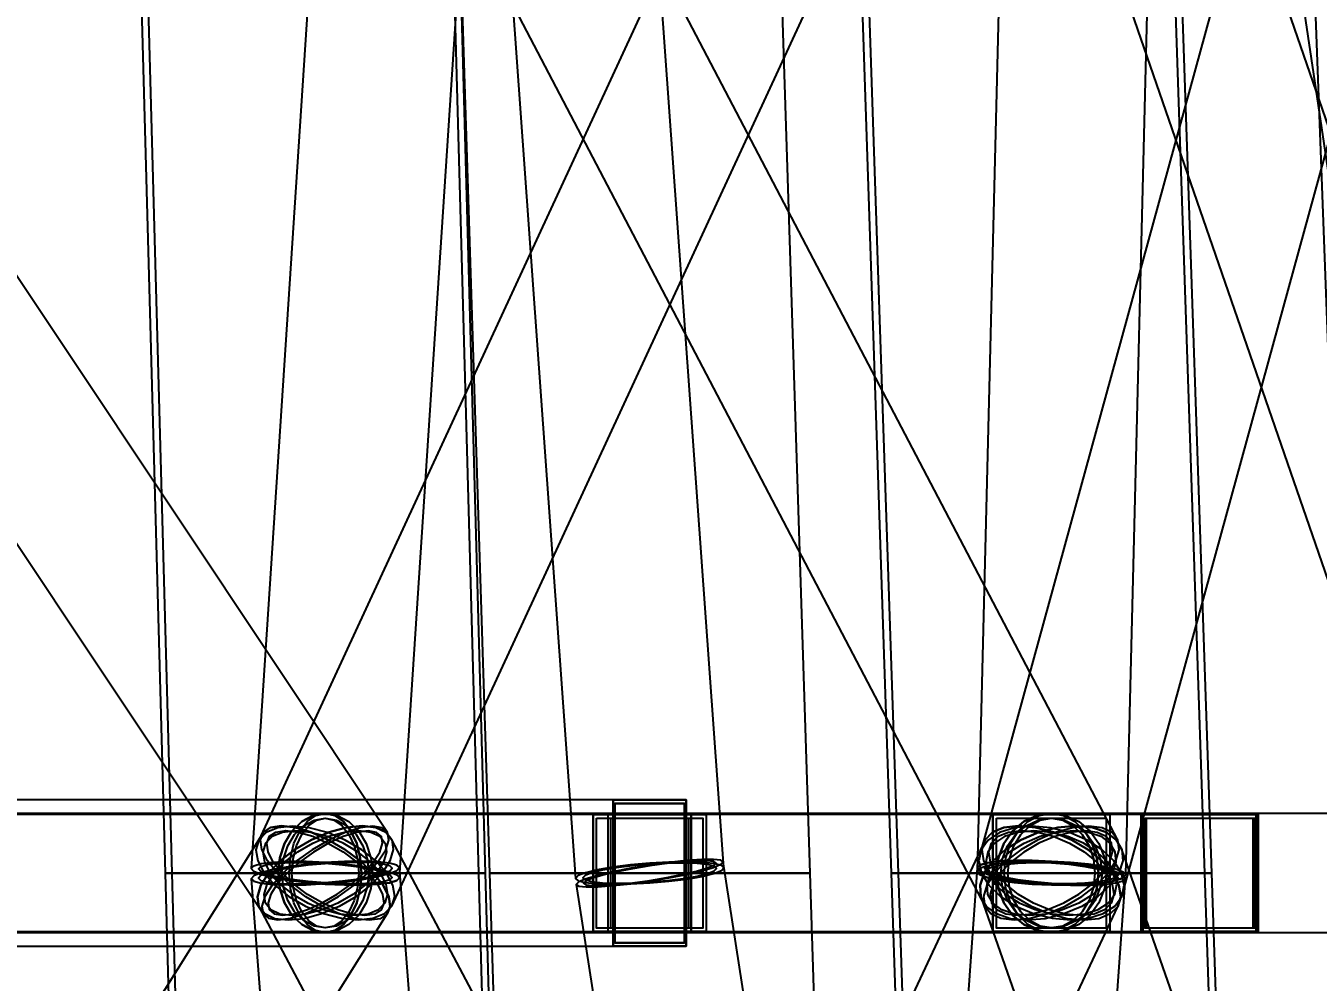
# Model space of a CAD drawing. Header units: millimetres. Extents: x -123812 to 252100, y -3000 to 639000.
# Drawn here: x 10015 to 14431, y 324627 to 327895 of the extents above; entities that cross this region are included whole.
import ezdxf

# ---------------------------------------------------------------- set-up
doc = ezdxf.new("R2010")
doc.units = ezdxf.units.MM
doc.layers.add('D-STR-DIM', color=7, linetype='Continuous', lineweight=13)
doc.layers.add('D-STR-STRC', color=7, linetype='Continuous', lineweight=25)
doc.styles.add('OpenSansCondensed-Light', font='OpenSansCondensed-Light.ttf')
doc.styles.add('TOWER_UNICODE', font='Arial Unicode.ttf')
doc.dimstyles.new('EZDXF', dxfattribs={"dimtxt": 0.25, "dimasz": 0.175, "dimexe": 0.375, "dimexo": 0.125, "dimgap": 0.1, "dimtad": 1, "dimlfac": 100, "dimzin": 12, "dimdsep": 46, "dimtxsty": 'OpenSansCondensed-Light', "dimblk": 'ARCHTICK', "dimcen": 2.5, "dimazin": 3, "dimtfac": 0.5, "dimtmove": 2, "dimatfit": 3})

# ---------------------------------------------------------------- blocks, each defined once
blk = doc.blocks.new('_ARCHTICK')
at = {"color": 0, "linetype": 'BYBLOCK', "const_width": 0.15}
blk.add_lwpolyline([(-0.5, -0.5), (0.5, 0.5)], dxfattribs=at)

msp = doc.modelspace()

# ---------------------------------------------------------------- linework, layer by layer
at = {"layer": 'D-STR-STRC'}
for points in [[(11102.4, 349962.9), (14827.9, 324962.9), (14836.5, 324957.6), (14861.6, 324955.2), (14901.5, 324955.8), (14953.5, 324959.5), (15014.1, 324965.9), (15079.2, 324974.6), (15144.2, 324985), (15204.8, 324996.5), (15256.8, 325008.2), (15296.8, 325019.4), (15321.9, 325029.2), (15330.4, 325037.1), (11604.9, 350037.1)], [(10097.9, 349982.1), (11893.8, 324982.1), (11902.4, 324974), (11927.7, 324967.7), (11968, 324963.6), (12020.5, 324961.9), (12081.6, 324962.9), (12147.2, 324966.4), (12212.7, 324972.2), (12273.8, 324979.8), (12326.3, 324988.9), (12366.6, 324998.7), (12391.9, 325008.6), (12400.5, 325017.9), (10604.6, 350017.9)], [(12424.2, 350016.3), (10785.3, 325016.3), (10793.9, 325006), (10819.2, 324995.4), (10859.5, 324985.1), (10912, 324975.8), (10973.1, 324968.1), (11038.7, 324962.6), (11104.3, 324959.7), (11165.5, 324959.5), (11218, 324962.1), (11258.2, 324967.2), (11283.6, 324974.6), (11292.2, 324983.7), (12931.1, 349983.7)], [(13886.2, 350006.1), (13265.7, 325006.1), (13274.3, 324995.5), (13299.7, 324985.2), (13340.1, 324975.9), (13392.7, 324968.2), (13453.9, 324962.7), (13519.6, 324959.7), (13585.3, 324959.5), (13646.6, 324962), (13699.2, 324967.2), (13739.5, 324974.5), (13764.9, 324983.6), (13773.5, 324993.9), (14394, 349993.9)], [(15320.2, 325080), (13592.3, 330080), (13573.2, 330113.1), (13538.9, 330138.5), (13491.9, 330154.5), (13435.3, 330160), (13373, 330154.5), (13309.2, 330138.5), (13248.2, 330113.1), (13194.3, 330080), (13151, 330041.4), (13121.4, 330000), (13107.5, 329958.6), (13110.2, 329920), (14838.1, 324920)], [(7495.6, 329861.5), (10825.9, 324861.5), (10844.7, 324845.5), (10876.7, 324840), (10919.7, 324845.5), (10970.8, 324861.5), (11026.6, 324886.9), (11083.2, 324920), (11136.7, 324958.6), (11183.6, 325000), (11220.6, 325041.4), (11245.2, 325080), (11255.7, 325113.1), (11251.5, 325138.5), (7921.1, 330138.5)], [(10674, 329886.9), (13292.4, 324886.9), (13312.3, 324861.5), (13346.4, 324845.5), (13392.2, 324840), (13446.7, 324845.5), (13506.2, 324861.5), (13566.7, 324886.9), (13623.9, 324920), (13674, 324958.6), (13713.6, 325000), (13739.9, 325041.4), (13751.3, 325080), (13746.8, 325113.1), (11128.5, 330113.1)], [(13124.1, 330113.1), (10811.6, 325113.1), (10801.8, 325080), (10808.1, 325041.4), (10830.1, 325000), (10866.3, 324958.6), (10914.3, 324920), (10970.8, 324886.9), (11031.9, 324861.5), (11093.4, 324845.5), (11151.2, 324840), (11201.4, 324845.5), (11240.5, 324861.5), (11265.8, 324886.9), (13578.3, 329886.9)], [(14651, 330080), (13279.2, 325080), (13271.5, 325041.4), (13280.6, 325000), (13306, 324958.6), (13346, 324920), (13397.8, 324886.9), (13457.9, 324861.5), (13522.2, 324845.5), (13586.4, 324840), (13646, 324845.5), (13696.9, 324861.5), (13735.8, 324886.9), (13760, 324920), (15131.7, 329920)], [(7805.6, 324796.8), (11038.7, 324796.8), (11070.7, 324803.7), (11100.6, 324824), (11126.2, 324856.3), (11145.9, 324898.4), (11158.2, 324947.4), (11162.4, 325000), (11158.2, 325052.6), (11145.9, 325101.6), (11126.2, 325143.7), (11100.6, 325176), (11070.7, 325196.3), (11038.7, 325203.2), (7805.6, 325203.2)], [(7805.6, 324796.8), (11038.7, 324796.8), (11070.7, 324803.7), (11100.6, 324824), (11126.2, 324856.3), (11145.9, 324898.4), (11158.2, 324947.4), (11162.4, 325000), (11158.2, 325052.6), (11145.9, 325101.6), (11126.2, 325143.7), (11100.6, 325176), (11070.7, 325196.3), (11038.7, 325203.2), (7805.6, 325203.2)], [(15079.2, 325203.2), (13519.6, 325203.2), (13471, 325196.3), (13425.8, 325176), (13386.9, 325143.7), (13357, 325101.6), (13338.3, 325052.6), (13331.9, 325000), (13338.3, 324947.4), (13357, 324898.4), (13386.9, 324856.3), (13425.8, 324824), (13471, 324803.7), (13519.6, 324796.8), (15079.2, 324796.8)], [(15079.2, 325203.2), (13519.6, 325203.2), (13471, 325196.3), (13425.8, 325176), (13386.9, 325143.7), (13357, 325101.6), (13338.3, 325052.6), (13331.9, 325000), (13338.3, 324947.4), (13357, 324898.4), (13386.9, 324856.3), (13425.8, 324824), (13471, 324803.7), (13519.6, 324796.8), (15079.2, 324796.8)], [(8114.6, 319860.4), (11250.5, 324860.4), (11260.7, 324886), (11255.7, 324919.4), (11235.9, 324958.3), (11202.6, 325000), (11158.2, 325041.7), (11105.7, 325080.6), (11048.6, 325114), (10990.8, 325139.6), (10936.3, 325155.7), (10888.8, 325161.2), (10851.4, 325155.7), (10826.9, 325139.6), (7691, 320139.6)], [(13914.8, 320114), (11265.5, 325114), (11245.5, 325139.6), (11211.3, 325155.7), (11165.4, 325161.2), (11110.9, 325155.7), (11051.4, 325139.6), (10991.1, 325114), (10934, 325080.6), (10884.1, 325041.7), (10844.7, 325000), (10818.5, 324958.3), (10807.3, 324919.4), (10811.9, 324886), (13461.2, 319886)], [(11402.9, 319886), (13746.3, 324886), (13756.3, 324919.4), (13750.1, 324958.3), (13728.2, 325000), (13692.1, 325041.7), (13644.2, 325080.6), (13587.8, 325114), (13526.8, 325139.6), (13465.4, 325155.7), (13407.6, 325161.2), (13357.4, 325155.7), (13318.3, 325139.6), (13292.9, 325114), (10949.5, 320114)], [(15507.8, 320080.6), (13760.4, 325080.6), (13741.2, 325114), (13706.9, 325139.6), (13659.8, 325155.7), (13603.2, 325161.2), (13540.8, 325155.7), (13477.1, 325139.6), (13416.2, 325114), (13362.3, 325080.6), (13319.2, 325041.7), (13289.8, 325000), (13276, 324958.3), (13278.8, 324919.4), (15026.2, 319919.4)], [(13216.7, 300019.1), (11292, 325019.1), (11283.4, 325027.7), (11258.1, 325034.4), (11217.8, 325038.8), (11165.4, 325040.5), (11104.3, 325039.5), (11038.7, 325035.8), (10973.2, 325029.6), (10912.1, 325021.4), (10859.6, 325011.8), (10819.4, 325001.3), (10794.1, 324990.8), (10785.5, 324980.9), (12710.2, 299980.9)], [(11992.7, 299982.4), (13773, 324982.4), (13764.4, 324993.2), (13739, 325004.4), (13698.8, 325015.4), (13646.3, 325025.3), (13585.2, 325033.4), (13519.6, 325039.3), (13454, 325042.6), (13392.9, 325042.9), (13340.5, 325040.3), (13300.2, 325034.9), (13274.9, 325027.2), (13266.2, 325017.6), (11486, 300017.6)], [(16275.1, 300038.5), (12398.2, 325038.5), (12389.6, 325044.2), (12364.6, 325047), (12324.7, 325046.6), (12272.7, 325042.9), (12212.1, 325036.4), (12147.2, 325027.4), (12082.2, 325016.5), (12021.6, 325004.5), (11969.6, 324992.1), (11929.8, 324980.4), (11904.7, 324969.9), (11896.1, 324961.5), (15773.1, 299961.5)]]:
    msp.add_lwpolyline(points, dxfattribs=at)
for points in [[(10354.7, 330000), (10491, 325000), (11586.4, 325000), (11447.8, 330000)], [(10377.5, 330000), (10514.6, 325000), (11562.9, 325000), (11424.9, 330000)], [(11441.9, 330000), (11599.5, 325000), (12694.8, 325000), (12535, 330000)], [(12804.7, 330000), (12971.9, 325000), (14067.3, 325000), (13897.8, 330000)], [(12827.5, 330000), (12995.5, 325000), (14043.8, 325000), (13874.9, 330000)], [(14344.8, 330000), (14531.5, 325000), (15626.9, 325000), (15437.9, 330000)], [(5244.4, 324750), (12272.2, 324750), (12272.2, 325250), (5244.4, 325250)], [(5244.4, 324750), (12272.2, 324750), (12272.2, 325250), (5244.4, 325250)], [(12272.2, 325250), (12022.2, 325250), (12022.2, 324750), (12272.2, 324750)], [(12022.2, 325250), (12272.2, 325250), (12272.2, 324750), (12022.2, 324750)], [(12266.2, 325238), (12028.2, 325238), (12028.2, 324762), (12266.2, 324762)], [(12028.2, 325238), (12266.2, 325238), (12266.2, 324762), (12028.2, 324762)], [(6871.7, 324800), (12288.6, 324800), (12288.6, 325200), (6871.7, 325200)], [(6871.7, 324800), (12288.6, 324800), (12288.6, 325200), (6871.7, 325200)], [(10877.5, 325000), (10883, 324947.4), (10899.1, 324898.4), (10924.7, 324856.3), (10958.1, 324824), (10997, 324803.7), (11038.7, 324796.8), (13519.6, 324796.8), (13561.3, 324803.7), (13600.2, 324824), (13633.6, 324856.3), (13659.2, 324898.4), (13675.3, 324947.4), (13680.8, 325000), (13675.3, 325052.6), (13659.2, 325101.6), (13633.6, 325143.7), (13600.2, 325176), (13561.3, 325196.3), (13519.6, 325203.2), (11038.7, 325203.2), (10997, 325196.3), (10958.1, 325176), (10924.7, 325143.7), (10899.1, 325101.6), (10883, 325052.6)], [(11199.9, 325000), (11194.4, 324947.4), (11178.3, 324898.4), (11152.7, 324856.3), (11119.3, 324824), (11080.4, 324803.7), (11038.7, 324796.8), (10997, 324803.7), (10958.1, 324824), (10924.7, 324856.3), (10899.1, 324898.4), (10883, 324947.4), (10877.5, 325000), (10883, 325052.6), (10899.1, 325101.6), (10924.7, 325143.7), (10958.1, 325176), (10997, 325196.3), (11038.7, 325203.2), (11080.4, 325196.3), (11119.3, 325176), (11152.7, 325143.7), (11178.3, 325101.6), (11194.4, 325052.6)], [(10877.5, 325000), (10883, 324947.4), (10899.1, 324898.4), (10924.7, 324856.3), (10958.1, 324824), (10997, 324803.7), (11038.7, 324796.8), (13519.6, 324796.8), (13561.3, 324803.7), (13600.2, 324824), (13633.6, 324856.3), (13659.2, 324898.4), (13675.3, 324947.4), (13680.8, 325000), (13675.3, 325052.6), (13659.2, 325101.6), (13633.6, 325143.7), (13600.2, 325176), (13561.3, 325196.3), (13519.6, 325203.2), (11038.7, 325203.2), (10997, 325196.3), (10958.1, 325176), (10924.7, 325143.7), (10899.1, 325101.6), (10883, 325052.6)], [(11199.9, 325000), (11194.4, 324947.4), (11178.3, 324898.4), (11152.7, 324856.3), (11119.3, 324824), (11080.4, 324803.7), (11038.7, 324796.8), (10997, 324803.7), (10958.1, 324824), (10924.7, 324856.3), (10899.1, 324898.4), (10883, 324947.4), (10877.5, 325000), (10883, 325052.6), (10899.1, 325101.6), (10924.7, 325143.7), (10958.1, 325176), (10997, 325196.3), (11038.7, 325203.2), (11080.4, 325196.3), (11119.3, 325176), (11152.7, 325143.7), (11178.3, 325101.6), (11194.4, 325052.6)], [(11187.2, 325000), (11182.2, 324951.5), (11167.3, 324906.4), (11143.7, 324867.6), (11113, 324837.9), (11077.2, 324819.2), (11038.7, 324812.8), (11000.3, 324819.2), (10964.5, 324837.9), (10933.7, 324867.6), (10910.1, 324906.4), (10895.3, 324951.5), (10890.2, 325000), (10895.3, 325048.5), (10910.1, 325093.6), (10933.7, 325132.4), (10964.5, 325162.1), (11000.3, 325180.8), (11038.7, 325187.2), (11077.2, 325180.8), (11113, 325162.1), (11143.7, 325132.4), (11167.3, 325093.6), (11182.2, 325048.5)], [(11187.2, 325000), (11182.2, 324951.5), (11167.3, 324906.4), (11143.7, 324867.6), (11113, 324837.9), (11077.2, 324819.2), (11038.7, 324812.8), (11000.3, 324819.2), (10964.5, 324837.9), (10933.7, 324867.6), (10910.1, 324906.4), (10895.3, 324951.5), (10890.2, 325000), (10895.3, 325048.5), (10910.1, 325093.6), (10933.7, 325132.4), (10964.5, 325162.1), (11000.3, 325180.8), (11038.7, 325187.2), (11077.2, 325180.8), (11113, 325162.1), (11143.7, 325132.4), (11167.3, 325093.6), (11182.2, 325048.5)], [(11162.4, 325000), (11158.2, 324947.4), (11145.9, 324898.4), (11126.2, 324856.3), (11100.6, 324824), (11070.7, 324803.7), (11038.7, 324796.8), (11006.7, 324803.7), (10976.9, 324824), (10951.3, 324856.3), (10931.6, 324898.4), (10919.2, 324947.4), (10915, 325000), (10919.2, 325052.6), (10931.6, 325101.6), (10951.3, 325143.7), (10976.9, 325176), (11006.7, 325196.3), (11038.7, 325203.2), (11070.7, 325196.3), (11100.6, 325176), (11126.2, 325143.7), (11145.9, 325101.6), (11158.2, 325052.6)], [(11162.4, 325000), (11158.2, 324947.4), (11145.9, 324898.4), (11126.2, 324856.3), (11100.6, 324824), (11070.7, 324803.7), (11038.7, 324796.8), (11006.7, 324803.7), (10976.9, 324824), (10951.3, 324856.3), (10931.6, 324898.4), (10919.2, 324947.4), (10915, 325000), (10919.2, 325052.6), (10931.6, 325101.6), (10951.3, 325143.7), (10976.9, 325176), (11006.7, 325196.3), (11038.7, 325203.2), (11070.7, 325196.3), (11100.6, 325176), (11126.2, 325143.7), (11145.9, 325101.6), (11158.2, 325052.6)], [(11152.7, 325000), (11148.8, 324951.5), (11137.4, 324906.4), (11119.3, 324867.6), (11095.7, 324837.9), (11068.2, 324819.2), (11038.7, 324812.8), (11009.2, 324819.2), (10981.7, 324837.9), (10958.1, 324867.6), (10940, 324906.4), (10928.6, 324951.5), (10924.8, 325000), (10928.6, 325048.5), (10940, 325093.6), (10958.1, 325132.4), (10981.7, 325162.1), (11009.2, 325180.8), (11038.7, 325187.2), (11068.2, 325180.8), (11095.7, 325162.1), (11119.3, 325132.4), (11137.4, 325093.6), (11148.8, 325048.5)], [(11152.7, 325000), (11148.8, 324951.5), (11137.4, 324906.4), (11119.3, 324867.6), (11095.7, 324837.9), (11068.2, 324819.2), (11038.7, 324812.8), (11009.2, 324819.2), (10981.7, 324837.9), (10958.1, 324867.6), (10940, 324906.4), (10928.6, 324951.5), (10924.8, 325000), (10928.6, 325048.5), (10940, 325093.6), (10958.1, 325132.4), (10981.7, 325162.1), (11009.2, 325180.8), (11038.7, 325187.2), (11068.2, 325180.8), (11095.7, 325162.1), (11119.3, 325132.4), (11137.4, 325093.6), (11148.8, 325048.5)], [(11954, 324800), (14219.5, 324800), (14219.5, 325200), (11954, 325200)], [(11954, 325200), (12340.3, 325200), (12340.3, 324800), (11954, 324800)], [(11954, 324800), (14219.5, 324800), (14219.5, 325200), (11954, 325200)], [(11954, 325200), (12340.3, 325200), (12340.3, 324800), (11954, 324800)], [(11965.6, 325188), (12328.7, 325188), (12328.7, 324812), (11965.6, 324812)], [(11965.6, 325188), (12328.7, 325188), (12328.7, 324812), (11965.6, 324812)], [(12005.7, 325200), (12288.6, 325200), (12288.6, 324800), (12005.7, 324800)], [(12005.7, 325200), (12288.6, 325200), (12288.6, 324800), (12005.7, 324800)], [(12014.2, 325188), (12280.1, 325188), (12280.1, 324812), (12014.2, 324812)], [(12014.2, 325188), (12280.1, 325188), (12280.1, 324812), (12014.2, 324812)], [(13320, 324800), (14225.9, 324800), (14225.9, 325200), (13320, 325200)], [(13320, 325200), (13719.2, 325200), (13719.2, 324800), (13320, 324800)], [(13707.4, 325000), (13701, 324947.4), (13682.2, 324898.4), (13652.4, 324856.3), (13613.5, 324824), (13568.2, 324803.7), (13519.6, 324796.8), (13471, 324803.7), (13425.8, 324824), (13386.9, 324856.3), (13357, 324898.4), (13338.3, 324947.4), (13331.9, 325000), (13338.3, 325052.6), (13357, 325101.6), (13386.9, 325143.7), (13425.8, 325176), (13471, 325196.3), (13519.6, 325203.2), (13568.2, 325196.3), (13613.5, 325176), (13652.4, 325143.7), (13682.2, 325101.6), (13701, 325052.6)], [(13707.4, 325000), (13701, 324947.4), (13682.2, 324898.4), (13652.4, 324856.3), (13613.5, 324824), (13568.2, 324803.7), (13519.6, 324796.8), (13471, 324803.7), (13425.8, 324824), (13386.9, 324856.3), (13357, 324898.4), (13338.3, 324947.4), (13331.9, 325000), (13338.3, 325052.6), (13357, 325101.6), (13386.9, 325143.7), (13425.8, 325176), (13471, 325196.3), (13519.6, 325203.2), (13568.2, 325196.3), (13613.5, 325176), (13652.4, 325143.7), (13682.2, 325101.6), (13701, 325052.6)], [(13332, 325188), (13707.2, 325188), (13707.2, 324812), (13332, 324812)], [(13692.6, 325000), (13686.7, 324951.5), (13669.4, 324906.4), (13641.9, 324867.6), (13606.1, 324837.9), (13564.4, 324819.2), (13519.6, 324812.8), (13474.9, 324819.2), (13433.1, 324837.9), (13397.3, 324867.6), (13369.8, 324906.4), (13352.6, 324951.5), (13346.7, 325000), (13352.6, 325048.5), (13369.8, 325093.6), (13397.3, 325132.4), (13433.1, 325162.1), (13474.9, 325180.8), (13519.6, 325187.2), (13564.4, 325180.8), (13606.1, 325162.1), (13641.9, 325132.4), (13669.4, 325093.6), (13686.7, 325048.5)], [(13692.6, 325000), (13686.7, 324951.5), (13669.4, 324906.4), (13641.9, 324867.6), (13606.1, 324837.9), (13564.4, 324819.2), (13519.6, 324812.8), (13474.9, 324819.2), (13433.1, 324837.9), (13397.3, 324867.6), (13369.8, 324906.4), (13352.6, 324951.5), (13346.7, 325000), (13352.6, 325048.5), (13369.8, 325093.6), (13397.3, 325132.4), (13433.1, 325162.1), (13474.9, 325180.8), (13519.6, 325187.2), (13564.4, 325180.8), (13606.1, 325162.1), (13641.9, 325132.4), (13669.4, 325093.6), (13686.7, 325048.5)], [(13680.8, 325000), (13675.3, 324947.4), (13659.2, 324898.4), (13633.6, 324856.3), (13600.2, 324824), (13561.3, 324803.7), (13519.6, 324796.8), (13477.9, 324803.7), (13439, 324824), (13405.6, 324856.3), (13380, 324898.4), (13363.9, 324947.4), (13358.4, 325000), (13363.9, 325052.6), (13380, 325101.6), (13405.6, 325143.7), (13439, 325176), (13477.9, 325196.3), (13519.6, 325203.2), (13561.3, 325196.3), (13600.2, 325176), (13633.6, 325143.7), (13659.2, 325101.6), (13675.3, 325052.6)], [(13680.8, 325000), (13675.3, 324947.4), (13659.2, 324898.4), (13633.6, 324856.3), (13600.2, 324824), (13561.3, 324803.7), (13519.6, 324796.8), (13477.9, 324803.7), (13439, 324824), (13405.6, 324856.3), (13380, 324898.4), (13363.9, 324947.4), (13358.4, 325000), (13363.9, 325052.6), (13380, 325101.6), (13405.6, 325143.7), (13439, 325176), (13477.9, 325196.3), (13519.6, 325203.2), (13561.3, 325196.3), (13600.2, 325176), (13633.6, 325143.7), (13659.2, 325101.6), (13675.3, 325052.6)], [(13668.1, 325000), (13663.1, 324951.5), (13648.2, 324906.4), (13624.6, 324867.6), (13593.9, 324837.9), (13558.1, 324819.2), (13519.6, 324812.8), (13481.2, 324819.2), (13445.4, 324837.9), (13414.6, 324867.6), (13391, 324906.4), (13376.2, 324951.5), (13371.1, 325000), (13376.2, 325048.5), (13391, 325093.6), (13414.6, 325132.4), (13445.4, 325162.1), (13481.2, 325180.8), (13519.6, 325187.2), (13558.1, 325180.8), (13593.9, 325162.1), (13624.6, 325132.4), (13648.2, 325093.6), (13663.1, 325048.5)], [(13668.1, 325000), (13663.1, 324951.5), (13648.2, 324906.4), (13624.6, 324867.6), (13593.9, 324837.9), (13558.1, 324819.2), (13519.6, 324812.8), (13481.2, 324819.2), (13445.4, 324837.9), (13414.6, 324867.6), (13391, 324906.4), (13376.2, 324951.5), (13371.1, 325000), (13376.2, 325048.5), (13391, 325093.6), (13414.6, 325132.4), (13445.4, 325162.1), (13481.2, 325180.8), (13519.6, 325187.2), (13558.1, 325180.8), (13593.9, 325162.1), (13624.6, 325132.4), (13648.2, 325093.6), (13663.1, 325048.5)], [(13826.7, 325200), (14225.9, 325200), (14225.9, 324800), (13826.7, 324800)], [(13833.1, 325200), (14219.5, 325200), (14219.5, 324800), (13833.1, 324800)], [(13833.1, 325200), (14219.5, 325200), (14219.5, 324800), (13833.1, 324800)], [(13838.7, 325188), (14213.9, 325188), (14213.9, 324812), (13838.7, 324812)], [(13844.7, 325188), (14207.9, 325188), (14207.9, 324812), (13844.7, 324812)], [(13844.7, 325188), (14207.9, 325188), (14207.9, 324812), (13844.7, 324812)], [(10830.1, 325000), (10866.3, 324958.6), (10914.3, 324920), (10970.8, 324886.9), (11031.9, 324861.5), (11093.4, 324845.5), (11151.2, 324840), (11201.4, 324845.5), (11240.5, 324861.5), (11265.8, 324886.9), (11275.7, 324920), (11269.4, 324958.6), (11247.4, 325000), (11211.1, 325041.4), (11163.1, 325080), (11106.7, 325113.1), (11045.6, 325138.5), (10984, 325154.5), (10926.2, 325160), (10876, 325154.5), (10837, 325138.5), (10811.6, 325113.1), (10801.8, 325080), (10808.1, 325041.4)], [(11232.8, 325000), (11193.4, 324958.3), (11143.4, 324919.4), (11086.3, 324886), (11026, 324860.4), (10966.6, 324844.3), (10912, 324838.8), (10866.1, 324844.3), (10832, 324860.4), (10811.9, 324886), (10807.3, 324919.4), (10818.5, 324958.3), (10844.7, 325000), (10884.1, 325041.7), (10934, 325080.6), (10991.1, 325114), (11051.4, 325139.6), (11110.9, 325155.7), (11165.4, 325161.2), (11211.3, 325155.7), (11245.5, 325139.6), (11265.5, 325114), (11270.1, 325080.6), (11258.9, 325041.7)], [(11202.6, 325000), (11235.9, 324958.3), (11255.7, 324919.4), (11260.7, 324886), (11250.5, 324860.4), (11226, 324844.3), (11188.7, 324838.8), (11141.1, 324844.3), (11086.6, 324860.4), (11028.9, 324886), (10971.7, 324919.4), (10919.2, 324958.3), (10874.8, 325000), (10841.6, 325041.7), (10821.8, 325080.6), (10816.8, 325114), (10826.9, 325139.6), (10851.4, 325155.7), (10888.8, 325161.2), (10936.3, 325155.7), (10990.8, 325139.6), (11048.6, 325114), (11105.7, 325080.6), (11158.2, 325041.7)], [(10893.9, 325000), (10856.8, 324958.6), (10832.2, 324920), (10821.7, 324886.9), (10825.9, 324861.5), (10844.7, 324845.5), (10876.7, 324840), (10919.7, 324845.5), (10970.8, 324861.5), (11026.6, 324886.9), (11083.2, 324920), (11136.7, 324958.6), (11183.6, 325000), (11220.6, 325041.4), (11245.2, 325080), (11255.7, 325113.1), (11251.5, 325138.5), (11232.7, 325154.5), (11200.8, 325160), (11157.8, 325154.5), (11106.6, 325138.5), (11050.9, 325113.1), (10994.3, 325080), (10940.7, 325041.4)], [(10850.6, 325000), (10883.3, 324962.7), (10926.5, 324927.9), (10977.4, 324898), (11032.5, 324875.1), (11088, 324860.7), (11140.2, 324855.8), (11185.4, 324860.7), (11220.6, 324875.1), (11243.5, 324898), (11252.3, 324927.9), (11246.7, 324962.7), (11226.8, 325000), (11194.2, 325037.3), (11150.9, 325072.1), (11100, 325102), (11044.9, 325124.9), (10989.4, 325139.3), (10937.3, 325144.2), (10892, 325139.3), (10856.8, 325124.9), (10834, 325102), (10825.1, 325072.1), (10830.8, 325037.3)], [(11213.7, 325000), (11178.1, 324962.4), (11133.1, 324927.3), (11081.7, 324897.2), (11027.3, 324874.2), (10973.7, 324859.6), (10924.5, 324854.7), (10883.1, 324859.6), (10852.3, 324874.2), (10834.3, 324897.2), (10830.1, 324927.3), (10840.2, 324962.4), (10863.8, 325000), (10899.3, 325037.6), (10944.3, 325072.7), (10995.8, 325102.8), (11050.2, 325125.8), (11103.8, 325140.4), (11152.9, 325145.3), (11194.3, 325140.4), (11225.1, 325125.8), (11243.2, 325102.8), (11247.3, 325072.7), (11237.3, 325037.6)], [(11186.5, 325000), (11216.5, 324962.4), (11234.3, 324927.3), (11238.8, 324897.2), (11229.7, 324874.2), (11207.6, 324859.6), (11173.9, 324854.7), (11131.1, 324859.6), (11081.9, 324874.2), (11029.8, 324897.2), (10978.3, 324927.3), (10931, 324962.4), (10890.9, 325000), (10861, 325037.6), (10843.1, 325072.7), (10838.6, 325102.8), (10847.7, 325125.8), (10869.9, 325140.4), (10903.5, 325145.3), (10946.4, 325140.4), (10995.5, 325125.8), (11047.6, 325102.8), (11099.1, 325072.7), (11146.5, 325037.6)], [(10908.1, 325000), (10874.7, 324962.7), (10852.6, 324927.9), (10843.1, 324898), (10846.9, 324875.1), (10863.8, 324860.7), (10892.6, 324855.8), (10931.4, 324860.7), (10977.5, 324875.1), (11027.8, 324898), (11078.8, 324927.9), (11127.1, 324962.7), (11169.3, 325000), (11202.7, 325037.3), (11224.9, 325072.1), (11234.4, 325102), (11230.6, 325124.9), (11213.7, 325139.3), (11184.8, 325144.2), (11146, 325139.3), (11099.9, 325124.9), (11049.7, 325102), (10998.7, 325072.1), (10950.4, 325037.3)], [(13280.6, 325000), (13306, 324958.6), (13346, 324920), (13397.8, 324886.9), (13457.9, 324861.5), (13522.2, 324845.5), (13586.4, 324840), (13646, 324845.5), (13696.9, 324861.5), (13735.8, 324886.9), (13760, 324920), (13767.8, 324958.6), (13758.6, 325000), (13733.2, 325041.4), (13693.2, 325080), (13641.4, 325113.1), (13581.3, 325138.5), (13517, 325154.5), (13452.9, 325160), (13393.3, 325154.5), (13342.3, 325138.5), (13303.4, 325113.1), (13279.2, 325080), (13271.5, 325041.4)], [(13749.5, 325000), (13720, 324958.3), (13676.9, 324919.4), (13623.1, 324886), (13562.2, 324860.4), (13498.4, 324844.3), (13436.1, 324838.8), (13379.4, 324844.3), (13332.3, 324860.4), (13298, 324886), (13278.8, 324919.4), (13276, 324958.3), (13289.8, 325000), (13319.2, 325041.7), (13362.3, 325080.6), (13416.2, 325114), (13477.1, 325139.6), (13540.8, 325155.7), (13603.2, 325161.2), (13659.8, 325155.7), (13706.9, 325139.6), (13741.2, 325114), (13760.4, 325080.6), (13763.3, 325041.7)], [(13728.2, 325000), (13750.1, 324958.3), (13756.3, 324919.4), (13746.3, 324886), (13720.9, 324860.4), (13681.8, 324844.3), (13631.7, 324838.8), (13573.9, 324844.3), (13512.4, 324860.4), (13451.4, 324886), (13395, 324919.4), (13347.2, 324958.3), (13311.1, 325000), (13289.2, 325041.7), (13283, 325080.6), (13292.9, 325114), (13318.3, 325139.6), (13357.4, 325155.7), (13407.6, 325161.2), (13465.4, 325155.7), (13526.8, 325139.6), (13587.8, 325114), (13644.2, 325080.6), (13692.1, 325041.7)], [(13325.7, 325000), (13299.3, 324958.6), (13288, 324920), (13292.4, 324886.9), (13312.3, 324861.5), (13346.4, 324845.5), (13392.2, 324840), (13446.7, 324845.5), (13506.2, 324861.5), (13566.7, 324886.9), (13623.9, 324920), (13674, 324958.6), (13713.6, 325000), (13739.9, 325041.4), (13751.3, 325080), (13746.8, 325113.1), (13726.9, 325138.5), (13692.9, 325154.5), (13647, 325160), (13592.5, 325154.5), (13533, 325138.5), (13472.6, 325113.1), (13415.4, 325080), (13365.3, 325041.4)], [(13304.1, 325000), (13327, 324962.7), (13363.1, 324927.9), (13409.8, 324898), (13464, 324875.1), (13522, 324860.7), (13579.8, 324855.8), (13633.5, 324860.7), (13679.5, 324875.1), (13714.5, 324898), (13736.3, 324927.9), (13743.3, 324962.7), (13735.1, 325000), (13712.2, 325037.3), (13676.2, 325072.1), (13629.4, 325102), (13575.3, 325124.9), (13517.3, 325139.3), (13459.4, 325144.2), (13405.7, 325139.3), (13359.8, 325124.9), (13324.7, 325102), (13302.9, 325072.1), (13295.9, 325037.3)], [(13726.8, 325000), (13700.3, 324962.4), (13661.4, 324927.3), (13612.9, 324897.2), (13558, 324874.2), (13500.5, 324859.6), (13444.3, 324854.7), (13393.2, 324859.6), (13350.8, 324874.2), (13319.8, 324897.2), (13302.5, 324927.3), (13300, 324962.4), (13312.4, 325000), (13339, 325037.6), (13377.8, 325072.7), (13426.4, 325102.8), (13481.3, 325125.8), (13538.8, 325140.4), (13595, 325145.3), (13646, 325140.4), (13688.5, 325125.8), (13719.4, 325102.8), (13736.7, 325072.7), (13739.3, 325037.6)], [(13707.6, 325000), (13727.4, 324962.4), (13733, 324927.3), (13724, 324897.2), (13701.1, 324874.2), (13665.9, 324859.6), (13620.6, 324854.7), (13568.5, 324859.6), (13513.1, 324874.2), (13458.1, 324897.2), (13407.3, 324927.3), (13364.2, 324962.4), (13331.6, 325000), (13311.9, 325037.6), (13306.3, 325072.7), (13315.2, 325102.8), (13338.1, 325125.8), (13373.4, 325140.4), (13418.6, 325145.3), (13470.7, 325140.4), (13526.1, 325125.8), (13581.1, 325102.8), (13631.9, 325072.7), (13675.1, 325037.6)], [(13344.8, 325000), (13321, 324962.7), (13310.8, 324927.9), (13314.8, 324898), (13332.7, 324875.1), (13363.4, 324860.7), (13404.8, 324855.8), (13453.9, 324860.7), (13507.6, 324875.1), (13562, 324898), (13613.6, 324927.9), (13658.8, 324962.7), (13694.5, 325000), (13718.2, 325037.3), (13728.5, 325072.1), (13724.5, 325102), (13706.5, 325124.9), (13675.8, 325139.3), (13634.5, 325144.2), (13585.3, 325139.3), (13531.7, 325124.9), (13477.2, 325102), (13425.6, 325072.1), (13380.5, 325037.3)], [(11038.7, 324962.6), (10973.1, 324968.1), (10912, 324975.8), (10859.5, 324985.1), (10819.2, 324995.4), (10793.9, 325006), (10785.3, 325016.3), (10793.9, 325025.4), (10819.2, 325032.8), (10859.5, 325037.9), (10912, 325040.5), (10973.1, 325040.3), (11038.7, 325037.4), (11104.3, 325031.9), (11165.5, 325024.2), (11218, 325014.9), (11258.2, 325004.6), (11283.6, 324994), (11292.2, 324983.7), (11283.6, 324974.6), (11258.2, 324967.2), (11218, 324962.1), (11165.5, 324959.5), (11104.3, 324959.7)], [(11038.7, 325035.8), (10973.2, 325029.6), (10912.1, 325021.4), (10859.6, 325011.8), (10819.4, 325001.3), (10794.1, 324990.8), (10785.5, 324980.9), (10794.1, 324972.3), (10819.4, 324965.6), (10859.6, 324961.2), (10912.1, 324959.5), (10973.2, 324960.5), (11038.7, 324964.2), (11104.3, 324970.4), (11165.4, 324978.6), (11217.8, 324988.2), (11258.1, 324998.7), (11283.4, 325009.2), (11292, 325019.1), (11283.4, 325027.7), (11258.1, 325034.4), (11217.8, 325038.8), (11165.4, 325040.5), (11104.3, 325039.5)], [(11038.7, 324966.3), (10979.6, 324971.2), (10924.5, 324978.1), (10877.1, 324986.5), (10840.8, 324995.8), (10818, 325005.4), (10810.2, 325014.7), (10818, 325022.9), (10840.8, 325029.5), (10877.1, 325034.2), (10924.5, 325036.5), (10979.6, 325036.3), (11038.7, 325033.7), (11097.9, 325028.8), (11153, 325021.9), (11200.3, 325013.5), (11236.6, 325004.2), (11259.5, 324994.6), (11267.2, 324985.3), (11259.5, 324977.1), (11236.6, 324970.5), (11200.3, 324965.8), (11153, 324963.5), (11097.9, 324963.7)], [(11038.7, 325032.2), (10979.6, 325026.7), (10924.6, 325019.3), (10877.3, 325010.6), (10841, 325001.2), (10818.2, 324991.7), (10810.4, 324982.8), (10818.2, 324975), (10841, 324969), (10877.3, 324965), (10924.6, 324963.5), (10979.6, 324964.4), (11038.7, 324967.8), (11097.8, 324973.3), (11152.9, 324980.7), (11200.2, 324989.4), (11236.5, 324998.8), (11259.3, 325008.3), (11267.1, 325017.2), (11259.3, 325025), (11236.5, 325031), (11200.2, 325035), (11152.9, 325036.5), (11097.8, 325035.6)], [(12147.2, 325033.6), (12081.6, 325027.8), (12020.5, 325020.2), (11968, 325011.1), (11927.7, 325001.3), (11902.4, 324991.4), (11893.8, 324982.1), (11902.4, 324974), (11927.7, 324967.7), (11968, 324963.6), (12020.5, 324961.9), (12081.6, 324962.9), (12147.2, 324966.4), (12212.7, 324972.2), (12273.8, 324979.8), (12326.3, 324988.9), (12366.6, 324998.7), (12391.9, 325008.6), (12400.5, 325017.9), (12391.9, 325026), (12366.6, 325032.3), (12326.3, 325036.4), (12273.8, 325038.1), (12212.7, 325037.1)], [(12147.2, 325027.4), (12082.2, 325016.5), (12021.6, 325004.5), (11969.6, 324992.1), (11929.8, 324980.4), (11904.7, 324969.9), (11896.1, 324961.5), (11904.7, 324955.8), (11929.8, 324953), (11969.6, 324953.4), (12021.6, 324957.1), (12082.2, 324963.6), (12147.2, 324972.6), (12212.1, 324983.5), (12272.7, 324995.5), (12324.7, 325007.9), (12364.6, 325019.6), (12389.6, 325030.1), (12398.2, 325038.5), (12389.6, 325044.2), (12364.6, 325047), (12324.7, 325046.6), (12272.7, 325042.9), (12212.1, 325036.4)], [(12147.2, 325024.7), (12088.6, 325014.9), (12034, 325004), (11987.1, 324992.9), (11951.1, 324982.3), (11928.5, 324972.9), (11920.8, 324965.3), (11928.5, 324960.1), (11951.1, 324957.6), (11987.1, 324958), (12034, 324961.3), (12088.6, 324967.2), (12147.2, 324975.3), (12205.7, 324985.1), (12260.3, 324996), (12307.2, 325007.1), (12343.2, 325017.7), (12365.8, 325027.1), (12373.5, 325034.7), (12365.8, 325039.9), (12343.2, 325042.4), (12307.2, 325042), (12260.3, 325038.7), (12205.7, 325032.8)], [(13519.6, 324959.7), (13453.9, 324962.7), (13392.7, 324968.2), (13340.1, 324975.9), (13299.7, 324985.2), (13274.3, 324995.5), (13265.7, 325006.1), (13274.3, 325016.4), (13299.7, 325025.5), (13340.1, 325032.8), (13392.7, 325038), (13453.9, 325040.5), (13519.6, 325040.3), (13585.3, 325037.3), (13646.6, 325031.8), (13699.2, 325024.1), (13739.5, 325014.8), (13764.9, 325004.5), (13773.5, 324993.9), (13764.9, 324983.6), (13739.5, 324974.5), (13699.2, 324967.2), (13646.6, 324962), (13585.3, 324959.5)], [(13519.6, 324960.7), (13454, 324966.6), (13392.9, 324974.7), (13340.5, 324984.6), (13300.2, 324995.6), (13274.9, 325006.8), (13266.2, 325017.6), (13274.9, 325027.2), (13300.2, 325034.9), (13340.5, 325040.3), (13392.9, 325042.9), (13454, 325042.6), (13519.6, 325039.3), (13585.2, 325033.4), (13646.3, 325025.3), (13698.8, 325015.4), (13739, 325004.4), (13764.4, 324993.2), (13773, 324982.4), (13764.4, 324972.8), (13739, 324965.1), (13698.8, 324959.7), (13646.3, 324957.1), (13585.2, 324957.4)], [(13519.6, 324963.7), (13460.4, 324966.3), (13405.2, 324971.3), (13357.7, 324978.2), (13321.4, 324986.6), (13298.5, 324995.9), (13290.7, 325005.5), (13298.5, 325014.8), (13321.4, 325023), (13357.7, 325029.6), (13405.2, 325034.2), (13460.4, 325036.5), (13519.6, 325036.3), (13578.9, 325033.7), (13634.1, 325028.7), (13681.5, 325021.8), (13717.9, 325013.4), (13740.7, 325004.1), (13748.6, 324994.5), (13740.7, 324985.2), (13717.9, 324977), (13681.5, 324970.4), (13634.1, 324965.8), (13578.9, 324963.5)], [(13519.6, 324964.5), (13460.5, 324969.8), (13405.4, 324977.2), (13358.1, 324986.1), (13321.8, 324996), (13299, 325006.2), (13291.2, 325015.9), (13299, 325024.5), (13321.8, 325031.5), (13358.1, 325036.3), (13405.4, 325038.7), (13460.5, 325038.4), (13519.6, 325035.5), (13578.7, 325030.2), (13633.8, 325022.8), (13681.1, 325013.9), (13717.4, 325004), (13740.3, 324993.8), (13748.1, 324984.1), (13740.3, 324975.5), (13717.4, 324968.5), (13681.1, 324963.7), (13633.8, 324961.3), (13578.7, 324961.6)], [(10491, 325000), (10627.4, 320000), (11725.1, 320000), (11586.4, 325000)], [(11586.4, 325000), (11567.8, 325000), (11513, 325000), (11426, 325000), (11312.6, 325000), (11180.5, 325000), (11038.7, 325000), (10897, 325000), (10764.9, 325000), (10651.4, 325000), (10564.4, 325000), (10509.7, 325000), (10491, 325000), (10509.7, 325000), (10564.4, 325000), (10651.4, 325000), (10764.9, 325000), (10897, 325000), (11038.7, 325000), (11180.5, 325000), (11312.6, 325000), (11426, 325000), (11513, 325000), (11567.8, 325000)], [(10514.6, 325000), (10651.6, 320000), (11700.8, 320000), (11562.9, 325000)], [(11562.9, 325000), (11545, 325000), (11492.7, 325000), (11409.4, 325000), (11300.8, 325000), (11174.4, 325000), (11038.7, 325000), (10903.1, 325000), (10776.6, 325000), (10668.1, 325000), (10584.8, 325000), (10532.4, 325000), (10514.6, 325000), (10532.4, 325000), (10584.8, 325000), (10668.1, 325000), (10776.6, 325000), (10903.1, 325000), (11038.7, 325000), (11174.4, 325000), (11300.8, 325000), (11409.4, 325000), (11492.7, 325000), (11545, 325000)], [(11599.5, 325000), (11757, 320000), (12854.7, 320000), (12694.8, 325000)], [(12694.8, 325000), (12676.2, 325000), (12621.5, 325000), (12534.4, 325000), (12421, 325000), (12288.9, 325000), (12147.2, 325000), (12005.4, 325000), (11873.3, 325000), (11759.9, 325000), (11672.8, 325000), (11618.1, 325000), (11599.5, 325000), (11618.1, 325000), (11672.8, 325000), (11759.9, 325000), (11873.3, 325000), (12005.4, 325000), (12147.2, 325000), (12288.9, 325000), (12421, 325000), (12534.4, 325000), (12621.5, 325000), (12676.2, 325000)], [(12147.2, 325030.3), (12088, 325025.1), (12032.9, 325018.2), (11985.6, 325010), (11949.3, 325001.2), (11926.5, 324992.3), (11918.7, 324983.9), (11926.5, 324976.6), (11949.3, 324970.9), (11985.6, 324967.2), (12032.9, 324965.7), (12088, 324966.6), (12147.2, 324969.7), (12206.3, 324974.9), (12261.4, 324981.8), (12308.7, 324990), (12345, 324998.8), (12367.8, 325007.7), (12375.6, 325016.1), (12367.8, 325023.4), (12345, 325029.1), (12308.7, 325032.8), (12261.4, 325034.3), (12206.3, 325033.4)], [(12971.9, 325000), (13139.2, 320000), (14236.9, 320000), (14067.3, 325000)], [(14067.3, 325000), (14048.6, 325000), (13993.9, 325000), (13906.9, 325000), (13793.5, 325000), (13661.4, 325000), (13519.6, 325000), (13377.9, 325000), (13245.8, 325000), (13132.3, 325000), (13045.3, 325000), (12990.6, 325000), (12971.9, 325000), (12990.6, 325000), (13045.3, 325000), (13132.3, 325000), (13245.8, 325000), (13377.9, 325000), (13519.6, 325000), (13661.4, 325000), (13793.5, 325000), (13906.9, 325000), (13993.9, 325000), (14048.6, 325000)], [(12995.5, 325000), (13163.4, 320000), (14212.6, 320000), (14043.8, 325000)], [(14043.8, 325000), (14025.9, 325000), (13973.6, 325000), (13890.3, 325000), (13781.7, 325000), (13655.3, 325000), (13519.6, 325000), (13384, 325000), (13257.5, 325000), (13149, 325000), (13065.7, 325000), (13013.3, 325000), (12995.5, 325000), (13013.3, 325000), (13065.7, 325000), (13149, 325000), (13257.5, 325000), (13384, 325000), (13519.6, 325000), (13655.3, 325000), (13781.7, 325000), (13890.3, 325000), (13973.6, 325000), (14025.9, 325000)]]:
    msp.add_lwpolyline(points, close=True, dxfattribs=at)

# ---------------------------------------------------------------- dimensions: what is measured, and where the dimension line sits
at = {"layer": 'D-STR-DIM'}
for base, p2 in [((187000, 0), (0, 450000)), ((250000, 0), (0, 375000)), ((124000, 0), (0, 350000))]:
    msp.add_linear_dim(base=base, p1=(0, 0), p2=p2, angle=90, dimstyle='EZDXF', override={"dimtxt": 8400, "dimasz": 3750, "dimexe": 2100, "dimexo": 1800, "dimgap": 2100, "dimtad": 1, "dimdec": 0, "dimlfac": 1, "dimlunit": 2, "dimtxsty": 'TOWER_UNICODE', "dimclrd": 7, "dimclre": 7, "dimclrt": 7}, dxfattribs=at).render()

doc.saveas('drawing.dxf')
